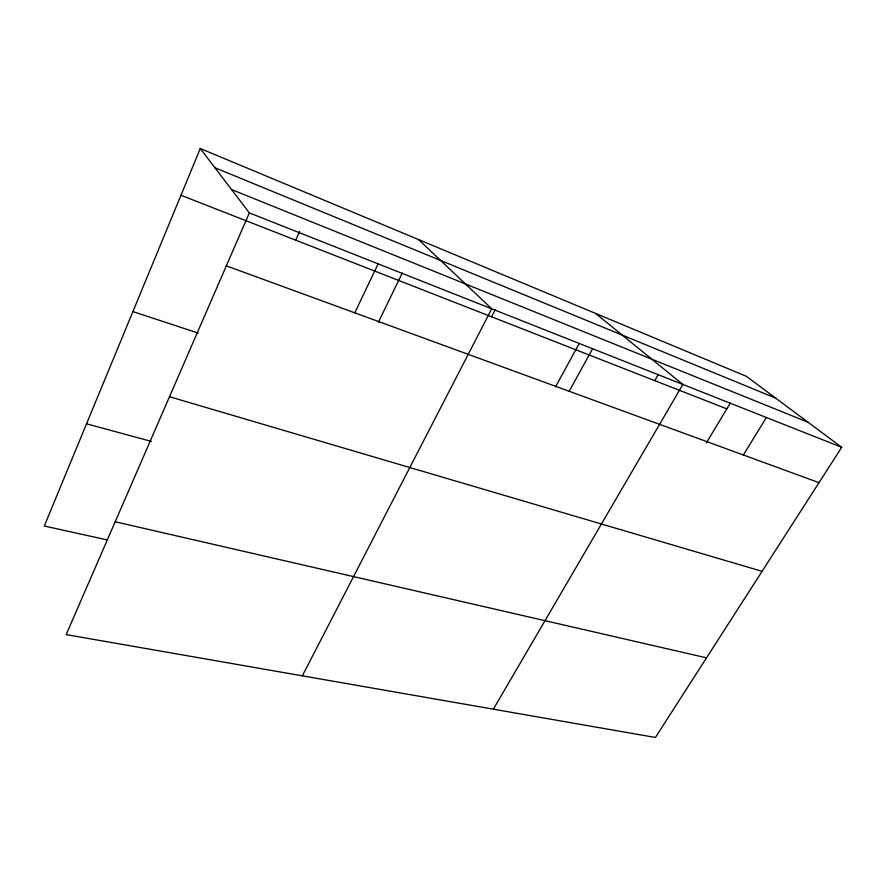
<?xml version="1.0" encoding="UTF-8"?>
<svg xmlns="http://www.w3.org/2000/svg" width="886" height="886" viewBox="0 0 886 886"><rect width="100%" height="100%" fill="white"/><g stroke="black" fill="none" stroke-linecap="round" stroke-linejoin="round"><path stroke-width="1.33" d="M200.28 148.527L249.343 212.895L66.173 634.609L655.396 737.473L841.7 447.308L746.377 376.317L200.28 148.527L44.3 526.018L107.405 539.962M295.702 240.161L299.634 231.434M354.765 312.836L378.134 263.862M378.333 322.327L402.266 273.01M302.336 675.841L491.708 308.804L418.502 239.552M491.553 316.789L495.285 309.579M555.478 386.927L579.112 343.702M569.166 391.269L592.612 348.741M654.765 380.659L658.165 374.745M493.358 709.188L682.851 384.458L595.647 313.445M706.43 442.79L730.319 403.041M743.365 454.994L766.379 417.505M115.191 521.754L706.53 657.844M86.529 423.807L151.451 441.427M169.492 396.718L762.071 571.326M132.9 311.584L198.265 333.092M226.34 265.855L819.007 482.66M180.965 195.263L726.819 408.856M249.343 212.895L841.7 447.308M231.545 189.549L807.988 422.212M214.944 167.764L775.66 398.124"/></g></svg>
